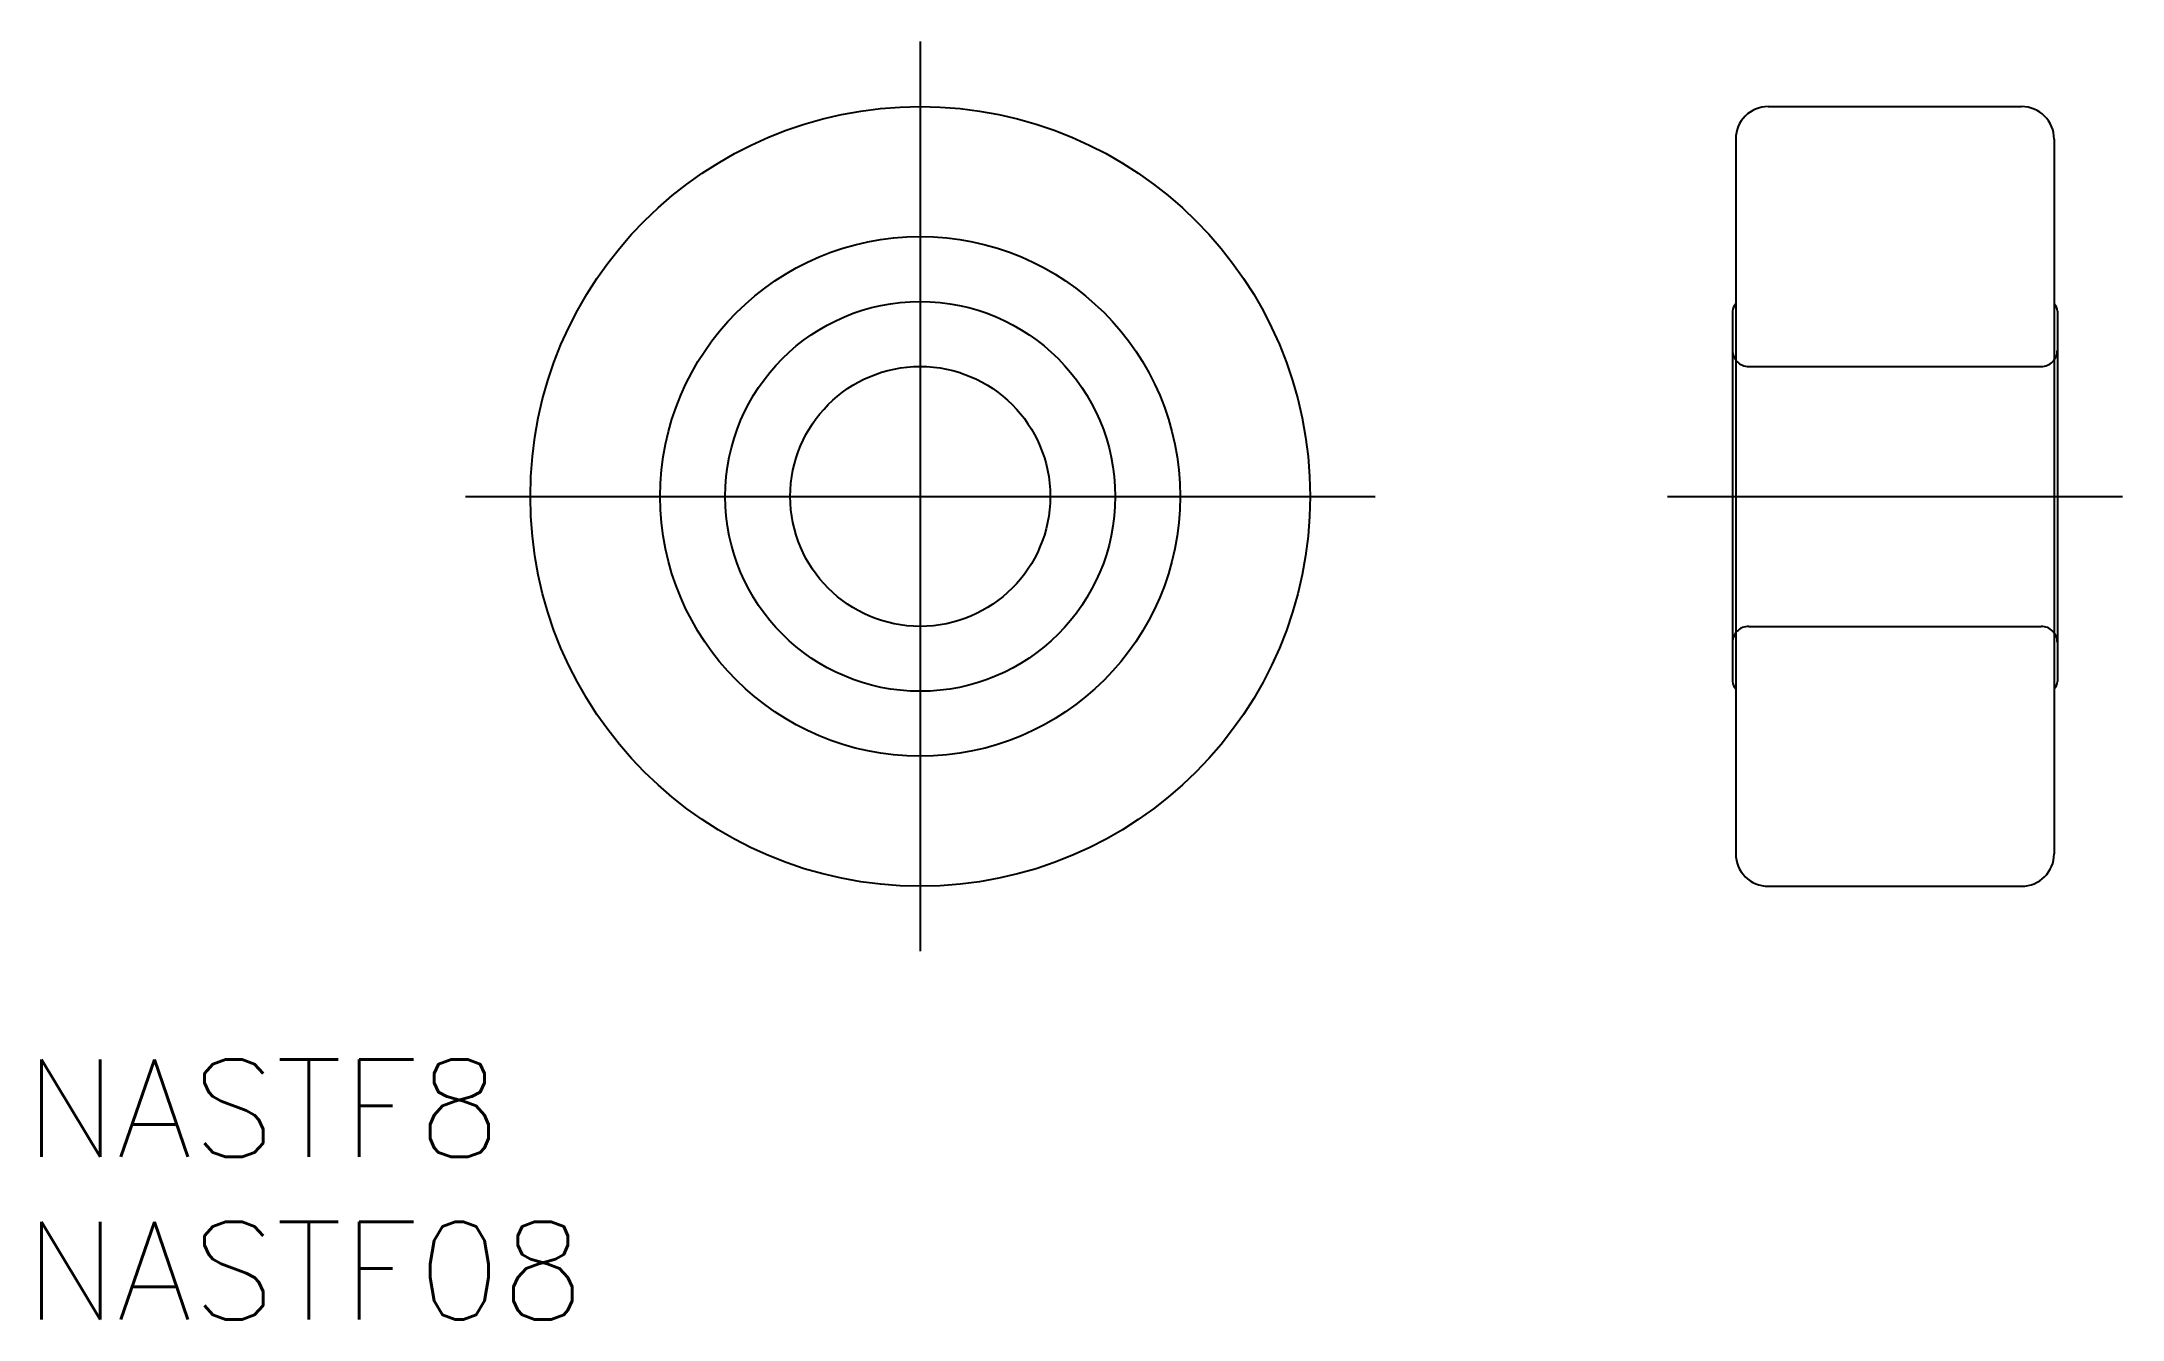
# Model space of a CAD drawing. Extents: x -27 to 37, y -25.3 to 14.
import ezdxf

# ---------------------------------------------------------------- set-up
doc = ezdxf.new("R2010")
doc.units = 0
doc.linetypes.add('CENTER', pattern=[50.8, 31.75, -6.35, 6.35, -6.35])
doc.linetypes.add('DASHED', pattern=[19.05, 12.7, -6.35])
doc.layers.get('0').update_dxf_attribs({"linetype": 'CONTINUOUS'})
doc.layers.add('CENTER', color=1, linetype='CENTER')
doc.styles.get("Standard").update_dxf_attribs({"font": 'txt.shx', "height": 3, "bigfont": 'bigfont.shx'})

msp = doc.modelspace()

# ---------------------------------------------------------------- linework, layer by layer
at = {"color": 7, "linetype": 'CONTINUOUS'}
for p, q in [((26.1, 12), (33.9, 12)), ((25.1, 11), (25.1, -11)), ((34.9, 11), (34.9, -11)), ((25, 5.7), (25, -5.7)), ((35, 5.7), (35, -5.7)), ((26.1, -12), (33.9, -12))]:
    msp.add_line(p, q, dxfattribs=at)
at = {"color": 3, "linetype": 'DASHED'}
for p, q in [((25.5, 4), (34.5, 4)), ((25.5, -4), (34.5, -4))]:
    msp.add_line(p, q, dxfattribs=at)
at = {"color": 7, "linetype": 'CONTINUOUS'}
for radius in [12, 8, 6, 4]:
    msp.add_circle((0, 0), radius, dxfattribs=at)
for centre, radius, start, end in [((26.1, 11), 1, 90, 179.99995), ((33.9, 11), 1, 0, 90), ((25.3, 5.7), 0.3, 131.80954, 180), ((34.7, 5.7), 0.3, 0, 48.19046), ((25.3, -5.7), 0.3, 180, 228.19046), ((34.7, -5.7), 0.3, 311.80954, 0), ((26.1, -11), 1, 179.99995, 270), ((33.9, -11), 1, 270, 0)]:
    msp.add_arc(centre, radius, start, end, dxfattribs=at)
at = {"color": 3, "linetype": 'DASHED'}
for centre, start, end in [((25.5, 4.5), 180, 270), ((34.5, 4.5), 270, 0), ((25.5, -4.5), 90, 180), ((34.5, -4.5), 0, 90)]:
    msp.add_arc(centre, 0.5, start, end, dxfattribs=at)
at = {"layer": 'CENTER', "color": 1, "linetype": 'CENTER'}
for p, q in [((0, 14), (0, -14)), ((-14, 0), (14, 0)), ((23, 0), (37, 0))]:
    msp.add_line(p, q, dxfattribs=at)

# ---------------------------------------------------------------- texts
at = {"color": 7, "linetype": 'CONTINUOUS'}
for s, p in [('NASTF8', (-27.556, -20.335)), ('NASTF08', (-27.556, -25.335))]:
    msp.add_text(s, height=3, dxfattribs=at).set_placement(p)

doc.saveas('drawing.dxf')
